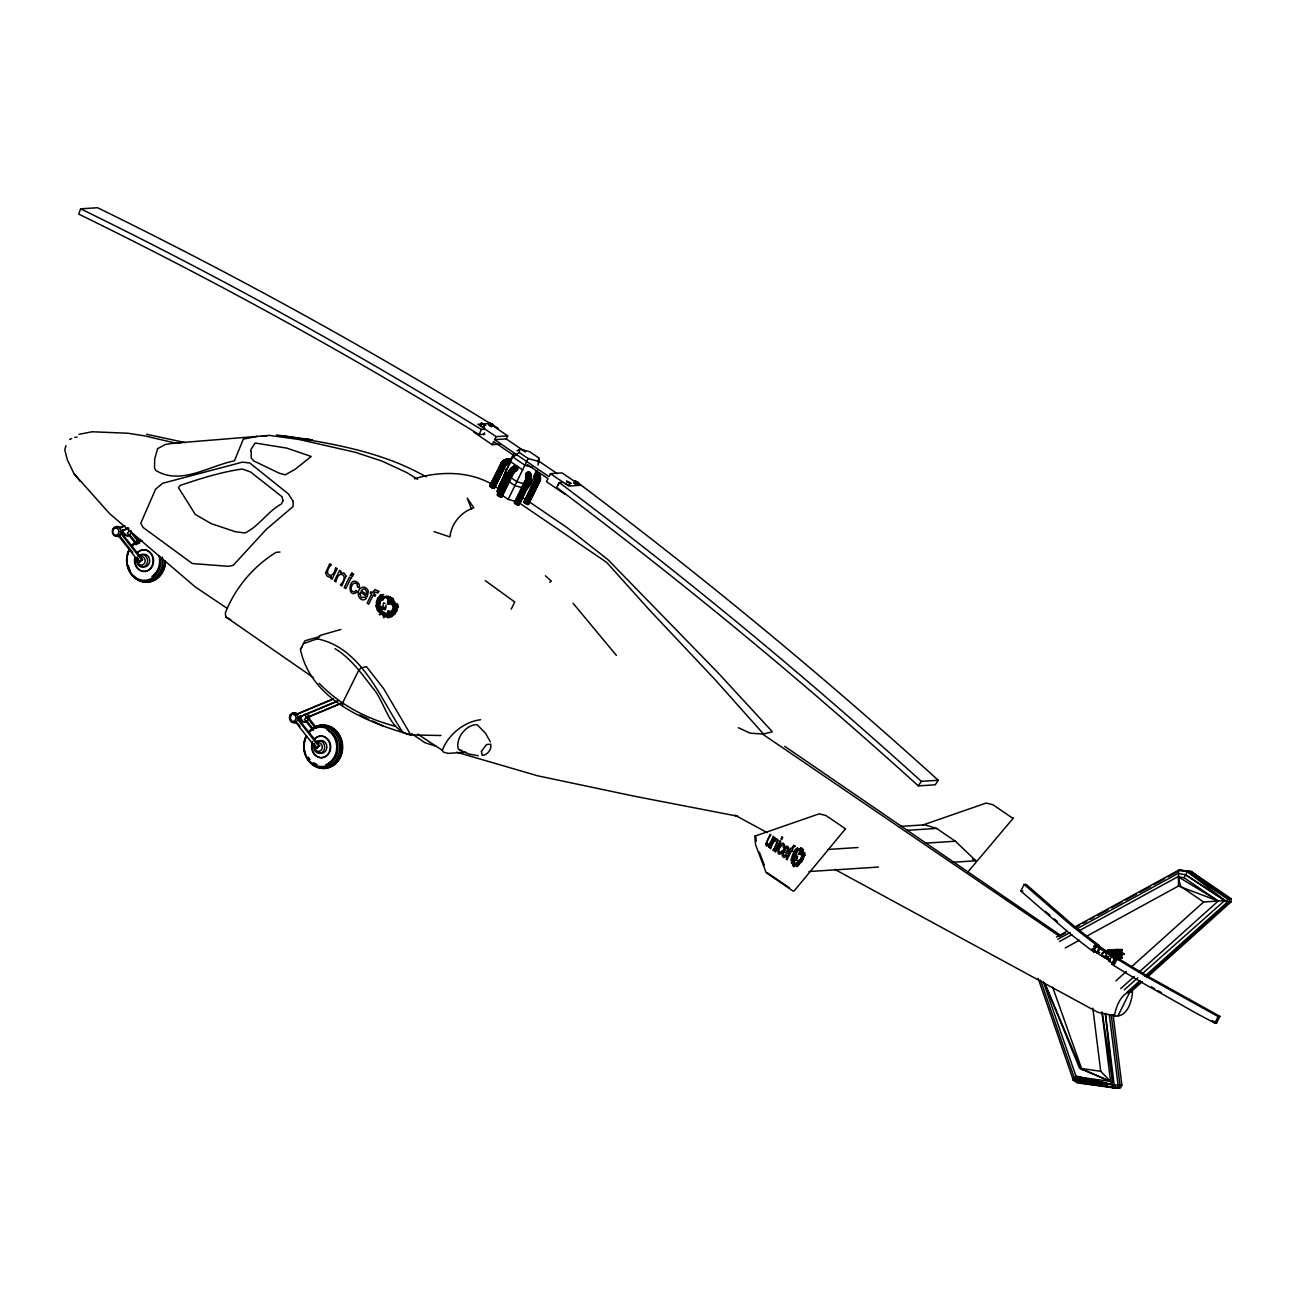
<?xml version="1.0" encoding="UTF-8"?>
<svg xmlns="http://www.w3.org/2000/svg" width="1296" height="1296" viewBox="0 0 1296 1296"><rect width="100%" height="100%" fill="white"/><g stroke="black" fill="none" stroke-linecap="round" stroke-linejoin="round"><path stroke-width="1.5" d="M387.293 603.985L387.601 603.725A3.224 2.77 86.3 0 0 388.589 604.163M516.375 470.837L516.1 470.885A3.548 1.507 -55.7 0 0 513.265 473.591L501.844 496.967C500.564 497.777 495.428 494.635 498.231 494.505M501.844 496.967L500.855 495.671M389.837 600.615L387.941 600.842A4.795 4.131 86.3 0 0 387.245 598.46A2.576 2.203 86.3 0 0 385.544 597.294A2.3 1.976 86.3 0 0 383.794 598.234A4.082 3.515 86.3 0 0 383.26 599.611L382.531 600.307A2.851 2.446 86.3 0 0 381.04 600.469L382.093 598.882A8.327 7.16 86.3 0 1 387.148 596.516L388.913 596.614M391.927 601.555C391.019 600.161 388.006 599.627 390.841 601.571M800.734 848.281L800.717 848.702A5.702 4.909 86.3 0 1 801.576 848.378L799.972 848.426M1107.351 950.535L1106.784 951.799L1108.048 950.243M1107.837 950.373L1107.821 952.236M1108.193 952.155L1107.918 950.681L1109.473 950.26M1109.554 950.713L1109.052 952.155M1074.173 927.337L1178.68 870.167L1187.428 871.69L1227.458 898.954L1227.263 902.194L1144.627 976.439M1146.879 977.54L1231.022 901.951L1231.2 898.711L1191.17 871.447L1178.68 870.167L1178.437 886.027L1086.534 936.295M800.523 848.329L800.491 848.799A8.278 7.128 86.3 0 0 799.713 849.334L799.81 849.544A8.618 7.42 86.3 0 1 800.507 849.123L799.94 851.618L801.155 852.395A20.882 17.966 86.3 0 1 800.782 853.562L800.96 853.578A22.226 19.116 86.3 0 0 801.333 852.444L802.208 852.088M342.468 705.478L342.646 702.821L358.798 670.129L361.001 667.991L366.444 666.646L383.794 688.856L410.832 734.929L440.98 735.512M393.611 605.021L391.894 603.968L392.737 603.92M392.769 605.086L395.215 604.892M390.76 601.15L388.849 600.955L387.763 603.175L389.853 603.32A11.405 9.801 86.3 0 1 388.492 602.543L389.173 601.182L390.679 602.089A11.648 10.028 86.3 0 1 390.452 603.353L390.793 603.482A12.393 10.66 86.3 0 0 391.019 602.235L391.878 601.96M803.326 852.023L802.402 855.878M1106.833 957.096L1107.4 958.36M1107.286 957.112L1108.112 958.554A13.397 5.67 -55.7 0 0 1108.679 958.7A12.458 5.281 -55.7 0 1 1108.339 958.635L1107.594 958.489A13.397 5.67 -55.7 0 0 1108.631 958.457L1108.226 958.392M1107.011 957.047L1107.902 958.473M385.9 607.694L385.933 605.119M387.925 600.907L387.86 601.133A8.294 7.144 86.3 0 1 387.342 601.943M795.42 857.612L796.214 855.797M504.76 473.818L496.984 491.767L513.297 454.264M506.007 469.022L503.771 478.046M513.751 454.135L504.938 473.558L507.951 475.6M532.526 467.419L525.058 465.345L513.054 457.164L519.145 452.417L519.939 449.015L529.708 451.737L538.699 457.844L539.071 462.785M501.779 495.023L508.162 499.365L520.312 502.751L520.976 499.932M527.747 486.211L520.312 502.751M508.55 481.302L514.933 485.66L527.083 489.029L530.032 485.368L531.085 480.832M538.018 465.118L538.699 457.844M804.557 855.068L804.46 855.441A8.165 7.031 86.3 0 1 803.131 858.179L802.451 858.956A13.316 11.47 86.3 0 1 804.557 855.068L805.399 855.02M65.966 445.662L64.8 449.874L67.311 459.756L73.953 473.575L109.48 513.524L195.242 586.91L227.108 608.342M1110.559 954.958L1111.936 954.115M803.066 853.902L800.636 859.702M1109.473 950.924L1108.469 951.215L1109.554 950.47M797.137 858.503L797.218 857.758M498.247 428.393A5657.98 4867.614 86.3 0 0 97.573 207.733L80.644 208.834L78.781 214.132A5652.472 4862.867 86.3 0 1 479.083 434.581L484.72 434.225M465.847 752.231L448.205 753.365L443.507 752.198L442.357 750.335C448.108 734.686 464.098 721.71 480.622 719.717M388.055 610.951L388.087 610.902A2.722 2.349 86.3 0 0 388.184 613.04L389.108 612.911A8.327 7.16 86.3 0 0 394.373 604.94L394.308 604.471M1109.214 952.252L1111.433 951.863M535.135 479.844L535.426 478.872A2.981 2.851 13.1 0 0 535.021 476.377M539.557 481.739L540.027 480.346A7.808 7.468 13.1 0 0 536.803 471.744L535.993 471.42M797.882 860.803L797.915 860.755A3.645 3.127 86.3 0 0 797.542 862.601M479.083 434.581L481.334 429.478L485.093 429.235M525.415 480.168L525.739 479.471A3.548 1.895 -74.5 0 0 525.82 475.47L525.641 475.211M525.998 479.876L526.176 479.471A2.981 1.588 -74.5 0 0 526.241 476.118L526.079 475.875M529.594 482.387L529.967 481.545A7.808 4.163 -74.5 0 0 530.161 472.732M530.048 482.339L530.485 481.383A6.383 3.402 -74.5 0 0 530.631 474.174L530.339 473.769M519.145 452.417L528.12 458.525L508.162 499.365M799.308 862.796L795.922 864.691M1078.904 930.884L1177.951 876.679L1184.058 877.748L1187.428 871.69L1191.17 871.447L1199.14 877.554M506.461 471.955L499.333 485.482L500.661 485.287M530.161 482.112L518.821 505.067L515.808 504.225L514.836 502.475M518.821 505.067L517.363 503.366M335 648.697C351.086 658.287 361.908 674.082 373.216 688.565C385.722 703.307 388.703 730.831 410.832 734.929C366.331 722.261 311.17 699.937 300.445 649.507L304.997 640.742L319.772 636.595M352.787 576.121L350.39 575.116L352.237 573.026M350.973 578.113L345.789 588.611L344.25 587.558L349.434 577.06L351.815 578.065M351.945 576.169L353.792 574.079M390.906 599.287L389.61 599.416C389.675 601.49 387.229 599.449 388.849 600.955M390.307 598.007A16.249 13.981 86.3 0 0 389.205 598.574L391.149 597.942M392.234 598.217L393.433 599.513L390.614 598.234L390.323 600.923M389.335 602.494L390.744 601.522M483.619 434.808L484.591 432.832M473.963 432.265L492.14 444.658L493.63 441.644L514.415 455.803M494.618 439.652L496.109 436.639L507.724 435.893L506.234 438.907L494.618 439.652L548.986 476.685L550.476 473.672L562.075 472.91L580.268 485.303L568.652 486.049L550.476 473.672M509.539 463.952L509.101 463.79A2.981 2.851 13.1 0 0 505.715 464.875L494.44 488.219L491.913 487.847L489.726 486L501.212 463.061M489.839 486.373L501.682 462.283A7.808 7.468 13.1 0 1 510.575 459.4L511.45 459.853M490.293 486.842L501.957 463.385A7.241 6.917 13.1 0 1 510.219 460.712L511.029 461.052M491.022 487.361L502.637 464A6.383 6.107 13.1 0 1 509.911 461.651L510.656 461.943M491.913 487.847L503.107 465.183A5.395 5.152 13.1 0 1 510.251 462.866M492.82 488.219L504.306 465.086A4.39 4.196 13.1 0 1 509.312 463.466L509.879 463.693M493.63 488.414L505.051 465.377A3.548 3.386 13.1 0 1 509.085 464.081L509.571 464.26M494.197 488.414L505.602 465.637M499.333 485.482L506.38 471.242M497.21 494.878L508.437 471.874M497.583 494.44L508.777 471.76A5.395 2.284 -55.7 0 1 512.584 467.402M497.551 495.331L509.231 471.776A7.808 3.305 -55.7 0 1 515.484 465.831L515.986 465.734M499.09 492.755L508.567 473.607M498.199 495.85L509.895 472.279A8.003 3.386 -55.7 0 1 516.294 466.171L516.812 466.074M499.057 496.352L510.721 472.797A7.808 3.305 -55.7 0 1 516.974 466.835L517.477 466.754M499.981 496.773L511.612 473.283A7.241 3.062 -55.7 0 1 517.412 467.759L517.882 467.678M500.823 497.032L512.876 473.202A2.981 1.264 -55.7 0 1 514.804 471.128M502.362 494.456L511.807 475.34M501.487 497.097L512.681 474.433A5.395 2.284 -55.7 0 1 517.703 469.654M514.237 502.799L525.528 479.925M514.463 503.204L525.674 480.541A5.395 2.867 -74.5 0 0 525.82 473.477M515.014 503.707L526.549 480.298A6.383 3.402 -74.5 0 0 526.711 473.089L526.419 472.667M515.808 504.225L527.391 480.719A7.241 3.856 -74.5 0 0 527.569 472.538L527.245 472.084M516.731 504.679L528.347 481.091A7.808 4.163 -74.5 0 0 528.525 472.279L528.185 471.809M517.622 504.986L529.594 480.719A4.39 2.333 -74.5 0 0 529.772 480.184M518.351 505.132L529.918 481.723A5.395 2.867 -74.5 0 0 530.437 480.443M530.032 485.368L537.322 470.61M536.836 471.874A8.003 7.663 13.1 0 1 540.157 480.686L528.557 504.29L526.954 504.29L523.843 502.07L535.167 479.099A2.77 2.657 13.1 0 0 534.308 476.248M523.957 502.443L535.264 479.277M523.843 502.07L535.831 479.261M524.41 502.913L535.783 479.844A3.548 3.386 13.1 0 0 534.308 475.956L533.855 475.697M525.139 503.431L536.544 480.265A4.39 4.196 13.1 0 0 534.73 475.438L534.195 475.146M526.03 503.917L537.241 481.253A5.395 5.152 13.1 0 0 534.649 474.352M526.954 504.29L538.456 480.881A6.383 6.107 13.1 0 0 535.815 473.85L535.102 473.461M527.747 504.484L539.298 480.978A7.241 6.917 13.1 0 0 536.301 473.008L535.54 472.586M528.314 504.484L539.687 481.172M558.025 485.482L558.997 483.505M511.191 609.136L514.723 601.992L485.303 580.64M798.433 853.918L799.681 851.99A4.196 3.596 86.3 0 0 799.697 850.095L798.287 849.836A3.807 3.272 86.3 0 0 797.575 850.792A8.003 6.885 86.3 0 0 796.975 852.12A2.236 1.928 86.3 0 1 796.7 852.671L796.522 852.865A2.138 1.831 86.3 0 0 795.452 853.448M1095.687 951.863L1093.711 951.944A476.96 135.464 26.3 0 1 1067.645 931.711L1020.859 891.032L1024.115 884.439L1026.157 884.407L1072.894 925.036A476.507 135.335 26.3 0 0 1098.943 945.254L1096.967 945.351A476.96 135.464 26.3 0 1 1070.901 925.101L1024.115 884.439M1094.715 945.4L1112.632 956.723L1111.45 956.804L1109.214 961.324L1110.38 961.243L1096.675 952.787C1087.879 942.808 1093.808 956.399 1094.715 945.4L1098.538 946.55L1096.643 945.27L1097.825 945.189L1118.756 959.461L1117.589 959.526M1093.711 951.944L1096.967 945.351M1096.675 952.787L1098.911 948.251M1097.842 952.706L1100.077 948.186M1109.279 952.495L1111.952 950.276A13.721 5.816 -55.7 0 1 1113.005 950.081M1109.522 952.609L1110.105 951.329M1109.846 952.69L1112.308 950.616A12.458 5.281 -55.7 0 1 1113.264 950.454M1110.235 952.738L1111.223 951.086M1110.591 952.738L1110.915 952.09M1110.899 952.69L1111.855 951.523M1111.693 964.192L1114.949 957.598L1116.828 957.436A476.507 135.335 26.3 0 0 1149.552 977.233L1219.892 1016.339L1216.636 1022.949L1214.854 1023.16L1196.645 1013.44L1144.449 984.004A476.96 135.464 26.3 0 1 1111.693 964.192L1113.572 964.046M1113.41 964.192L1115.645 959.656L1116.828 959.575L1114.592 964.111L1109.214 961.324M1118.075 1015.772L1130.128 991.375M1105.423 1013.456L1114.204 1085.011L1116.698 1088.267L1120.457 1088.024L1121.882 1085.141L1113.053 1014.476M1214.854 1023.16L1218.11 1016.55L1219.892 1016.339M508.437 472.165L508.81 471.177A6.383 2.705 -55.7 0 1 513.929 466.301L514.35 466.236M509.425 471.874L509.701 471.355A4.39 1.863 -55.7 0 1 509.992 470.869M513.038 474.32L513.313 473.801A4.39 1.863 -55.7 0 1 516.829 470.464L517.153 470.399M1109.311 1014.719L1118.124 1085.384L1116.698 1088.267L1077.138 1082.824L1073.299 1080.2L1075.923 1076.069L1043.393 981.898M563.015 482.306L559.256 482.549L556.6 487.377A5652.472 4862.867 86.3 0 1 918.313 785.878L935.242 784.793L938.239 780.241A5657.98 4867.614 86.3 0 0 576.169 481.464M385.738 608.229L385.479 609.088A2.997 2.576 86.3 0 1 385.22 609.671L384.847 609.784A7.776 6.691 86.3 0 0 382.061 608.99M801.592 857.806L799.438 861.273M300.445 649.507L301.952 646.898M500.969 463.255L501.439 462.461A8.003 7.663 13.1 0 1 510.575 459.497M505.359 465.831L505.813 465.264A2.77 2.657 13.1 0 1 508.972 464.243L509.409 464.519M1109.538 951.588L1110.348 951.053L1109.716 951.637M1109.846 951.944L1110.656 951.134M1110.542 951.248L1110.769 952.268M1110.559 952.09L1110.98 951.248M918.313 785.878L921.31 781.342L938.239 780.241M378.302 591.3L375.16 589.486L372.325 592.661L370.948 591.721L370.267 593.098L371.628 594.038L367.141 603.142L368.68 604.195L373.183 595.091L374.949 596.306L375.646 594.913L373.864 593.698L374.803 591.98L377.298 592.693L379.145 591.251M796.376 851.78L801.155 848.005L802.823 849.139L803.18 852.12M303.313 643.723L317.261 638.815L319.837 635.51L340.832 629.467M794.108 891L845.478 828.808L825.957 815.524L819.266 813.807L755.73 835.839L756.216 841.153M967.496 872.451L1013.44 817.97M1109.246 950.276L1108.096 951.928M796.262 860.528L796.343 860.398A5.962 5.135 86.3 0 0 796.586 859.912A2.203 1.895 86.3 0 1 796.943 859.021M800.604 849.69L800.021 850.646A24.057 20.704 86.3 0 1 800.685 849.901M549.682 582.277L551.351 581.094L545.373 575.764M118.098 535.426L139.126 562.075L142.544 559.564L120.285 531.344M139.126 562.075L142.544 559.564M295.213 721.694L316.24 748.343L319.658 745.816L297.4 717.611L338.353 700.569M316.24 748.343L319.658 745.816M795.08 852.185L794.448 852.93A6.35 5.459 86.3 0 0 793.525 854.89A15.244 13.106 86.3 0 0 795.712 851.731L795.08 852.185A10.87 9.347 86.3 0 0 797.17 849.625L795.614 850.873A6.966 5.994 86.3 0 0 794.918 852.023M798.773 848.929C795.242 852.217 791.775 858.568 794.821 863.055L796.927 863.168L799.405 861.111M1115.888 980.829L1126.289 971.482M1130.76 967.464L1203.628 902.016L1224.671 900.558L1142.311 973.701M1120.7 988.637L1134.211 976.504M1138.714 972.454L1218.224 901.028L1184.058 877.748M1124.248 989.917L1137.791 977.751M1126.613 992.623L1140.124 980.473M1128.476 992.509L1140.496 981.704M1146.506 976.309L1229.143 902.081L1229.321 898.825L1189.307 871.576L1180.543 870.037M1130.355 992.38L1142.375 981.59M1107.756 951.053L1107.286 951.896M489.726 486L502.2 462.348A7.241 6.917 13.1 0 1 505.829 459.659M1110.316 951.345L1111.45 950.665M802.888 849.933L801.576 853.74L802.985 853.546M802.823 849.706L802.516 849.933A5.362 4.617 86.3 0 0 802.321 848.88L803.099 850.549M797.607 856.267L797.413 856.494A2.106 1.814 86.3 0 0 797.17 857.304L797.186 857.596M796.829 854.582L796.7 854.663A2.786 2.398 86.3 0 0 796.343 855.425M1111.417 951.539L1112.503 951.037M1108.226 958.23L1102.151 956.14L1102.135 953.37L1106.379 950.94L1122.077 949.887M1104.224 957.55L1106.266 956.189L1109.165 956.529M1119.744 957.226L1122.304 955.541L1110.753 956.432M517.023 450.814L519.939 449.015M803.131 851.261L801.56 851.683A19.019 16.362 86.3 0 0 801.819 850.549L802.273 850.516A7.646 6.577 86.3 0 1 802.256 851.715M803.147 851.634L802.143 853.61L803.034 853.238M1111.612 951.426L1112.6 951.232M1056.451 937.024L1067.078 931.208M1061.878 934.967L1065.409 933.023M1076.036 927.223L1079.584 925.279M1083.132 923.335L1086.664 921.407M1090.211 919.463L1093.759 917.519M1097.291 915.592L1107.934 909.776M1111.466 907.832L1122.093 902.016M1125.641 900.088L1136.268 894.272M1139.816 892.328L1150.443 886.513M1153.975 884.569L1164.602 878.753M1168.15 876.825L1178.777 871.009M1057.73 939.292L1070.123 932.504M1077.203 928.633L1178.096 873.439L1185.532 874.735L1227.263 902.194L1231.022 901.951M1059.448 941.528L1071.824 934.74M1065.328 947.911L1079.471 940.167M69.692 439.441L71.766 438.485M414.542 478.807C439.15 470.934 469.055 471.096 491.686 484.105M1105.326 1013.521L1112.729 1081.69L1077.154 1076.927L1074.4 1078.159L1040.558 980.165M1107.416 950.47L1108.291 950.146A12.458 5.702 56.6 0 1 1109.133 949.968M1107.416 950.665L1107.659 950.551A12.458 5.702 56.6 0 1 1108.501 950.389M119.281 527.926L124.837 525.593M120.382 527.845L124.092 526.306M120.398 531.376L127.818 528.266M121.5 531.295L128.936 528.201M294.532 714.971L333.526 698.674M295.65 714.89L332.78 699.37M296.768 718.34L337.608 701.266M341.399 702.999L306.131 717.741L305.014 714.29M309.096 716.899L340.654 703.696M1102.135 953.37L1103.625 952.754M1111.045 950.47L1112.098 950.324A13.397 5.67 -55.7 0 1 1113.167 950.243M1111.288 950.746L1122.093 950.114M1111.709 951.118L1113.118 951.086M1121.364 957.047L1114.349 957.501M78.959 434.354L92.081 431.762L128.061 433.253L145.087 435.942L175.3 443.086L269.487 435.391L298.744 439.441L355.007 452.191L381.883 461.068L407.333 472.846L417.539 479.309M922.703 825.05L986.24 803.034L992.947 804.751L1012.451 818.035M796.943 866.473C793.314 863.185 794.318 869.875 793.816 865.112C790.236 867.056 795.226 864.351 791.24 862.601A3.548 3.062 86.3 0 1 793.557 863.638L795.015 864.675A3.548 3.062 86.3 0 1 796.927 866.473L797.769 866.425M388.816 604.13L389.173 604.017A5.103 4.39 86.3 0 1 389.837 603.855A3.029 2.608 86.3 0 1 392.413 605.313A4.714 4.05 86.3 0 1 392.996 608.456A2.236 1.928 86.3 0 1 392.591 609.525A16.265 13.997 86.3 0 1 391.684 610.724A2.009 1.733 86.3 0 1 391.262 611.096A3.256 2.803 86.3 0 1 388.346 610.853M392.591 599.578L391.408 598.282L393.433 599.513M1111.369 950.503L1112.454 950.114M1111.838 951.07L1113.28 950.681M738.347 727.688L750.125 733.196L763.522 734.022L772.367 731.754L718.016 672.77L607.954 559.661L567.292 527.764L529.756 502.151M1111.806 950.827L1122.028 950.341M1104.176 952.009L1106.249 953.435L1122.271 952.09L1119.695 950.341M1112.276 951.151L1113.232 950.908M74.795 437.449L77.096 437.06M515.128 465.799L514.642 465.88A7.241 3.062 -55.7 0 0 508.858 471.404M517.963 468.698L517.541 468.763A6.383 2.705 -55.7 0 0 512.422 473.639M394.729 602.089C391.846 601.376 392.413 605.475 395.118 604.049L394.956 602.737M279.985 552.015L276.048 552.371C253.352 566.401 234.932 588.06 225.342 613.024L225.828 616.945L313.535 677.711M1038.145 978.415L1073.299 1080.2L1114.204 1085.011L1075.923 1076.069M177.374 442.94L181.31 442.665M257.58 436.347L243.275 439.15L234.479 460.825C209.191 465.847 180.711 485.627 155.925 470.513L154.532 468.196L154.678 458.946L157.642 448.643L165.694 444.366L175.43 443.054M261.5 436.104L266.846 435.974M489.532 423.5L477.916 424.262L496.109 436.639M492.14 444.658L499.883 444.155M350.39 575.116L351.232 575.068M377.298 592.693L378.14 592.645M382.903 594.621A5.216 4.487 86.3 0 1 380.246 596.727A3.386 2.916 86.3 0 1 382.903 594.621L383.746 594.572M379.339 599.416L378.497 599.465A6.95 5.978 86.3 0 0 380.182 595.318L381.024 595.253M382.725 596.614A7.906 6.804 86.3 0 1 379.631 598.444A3.645 3.127 86.3 0 1 382.725 596.614L383.567 596.565M390.76 597.229L389.918 597.278A9.882 8.505 86.3 0 0 388.541 597.245L389.254 596.678M385.544 597.294L386.386 597.245M388.12 597.78L387.018 597.521L387.86 597.472M389.367 597.197L388.201 597.278A9.639 8.294 86.3 0 0 387.018 597.521M387.277 597.845A10.967 9.428 86.3 0 1 388.346 597.683L389.529 597.602M383.794 598.234L384.637 598.185M389.837 598.201L388.687 597.65A11.065 9.526 86.3 0 1 389.983 597.699L390.825 597.634M387.245 598.46L388.087 598.396M388.881 599.27L387.941 598.946A19.942 17.156 86.3 0 1 388.719 598.428L389.561 598.363M388.039 599.319A16.443 14.143 86.3 0 1 388.93 598.736L390.047 598.509M394.551 601.619L391.1 601.393A12.393 10.66 86.3 0 0 391.003 598.412L391.846 598.347M387.941 598.946L388.784 598.898M389.756 599.125L390.598 599.06M389.918 599.643L391.975 599.675M388.249 600.08L389.075 600.016M390.776 600.032L393.644 599.837M378.254 601.312A3.289 2.835 86.3 0 1 380.927 598.493A8.602 7.403 86.3 0 1 378.254 601.312L379.096 601.263M387.86 601.133L388.703 601.085M389.173 601.182L389.999 601.117M390.695 601.911L391.538 601.846M391.036 602.008L393.595 602.186M379.129 607.824L378.286 607.889A3.321 2.867 86.3 0 1 379.193 603.369L380.036 603.32M390.452 603.353L391.635 603.434M391.894 603.968L393.676 604.049M392.251 604.406L393.66 604.422M397.386 607.759L396.544 607.824A3.386 2.916 86.3 0 0 396.77 604.066L397.613 604.017M392.461 604.6L393.304 604.552M395.377 605.232A7.906 6.804 86.3 0 0 395.572 609.298A3.645 3.127 86.3 0 0 395.377 605.232L396.22 605.183M396.22 610.902L395.377 610.967A6.95 5.978 86.3 0 1 397.613 607.176L398.455 607.127M393.757 610.124A3.434 2.965 86.3 0 1 392.121 614.158A8.975 7.711 86.3 0 1 393.757 610.124L394.6 610.06M392.137 612.182A7.841 6.755 86.3 0 0 389.254 615.341A3.321 2.867 86.3 0 0 392.137 612.182L392.98 612.133M394.13 612.117A3.289 2.835 86.3 0 0 394.891 608.002A8.602 7.403 86.3 0 0 394.13 612.117L394.956 612.068M388.508 617.56A13.057 11.227 86.3 0 0 384.475 614.32A7.922 6.82 86.3 0 0 383.195 613.867L382.774 613.786A7.922 6.82 86.3 0 0 381.526 612.311A13.057 11.227 86.3 0 0 377.12 609.817A5.524 4.747 86.3 0 0 381.348 612.684A7.225 6.221 86.3 0 1 382.19 613.721L381.883 613.721A7.922 6.82 86.3 0 0 379.307 614.288L379.534 614.887A7.225 6.221 86.3 0 1 382.288 614.239L382.66 614.498A7.225 6.221 86.3 0 1 383.551 617.641L384.118 617.56A7.922 6.82 86.3 0 0 383.26 614.644L383.081 614.336A7.225 6.221 86.3 0 1 384.28 614.693A5.524 4.747 86.3 0 0 388.508 617.56L389.351 617.512M844.49 828.873L845.478 828.808M900.882 826.362L924.745 824.823L936.587 828.419L955.395 841.234L975.888 860.771L952.042 862.31M906.779 830.347L936.587 828.419M828.176 849.447L858.001 847.519M925.587 843.145L955.395 841.234M803.52 853.951L803.471 855.862A6.788 5.832 86.3 0 1 802.888 857.434A10.87 9.347 86.3 0 1 803.552 853.967L804.362 853.902M808.915 871.544L878.494 867.056M1227.458 898.954L1231.2 898.711M1092.479 949.919L1093.646 949.855M1117.946 949.401L1108.728 950.033A13.721 6.286 56.6 0 0 1107.805 950.211M1121.639 949.433L1108.582 950.179A13.397 6.124 56.6 0 0 1107.675 950.357M1108.501 950.616L1121.98 949.676M1112.746 951.199L1121.315 950.551M1098.603 952.657L1099.786 952.576M1123.843 953.419L1113.815 954.002M1112.778 954.439L1123.956 953.613M1123.988 953.84L1111.757 954.553M1114.236 954.617L1123.956 954.067M1114.495 954.958L1123.843 954.261M1102.151 956.14L1105.456 956.335M1104.111 956.983L1108.015 959.072M1114.414 957.566L1122.061 957.29M1115.095 957.971L1122.142 957.501M1114.479 958.343L1122.125 957.744M1114.981 958.408L1122.028 957.955M1118.173 958.408L1121.688 958.181M1115.24 1015.951C1127.18 1017.247 1131.7 1001.662 1132.51 992.299L1131.764 991.505C1121.396 992.299 1115.84 1006.927 1114.463 1015.643L1115.24 1015.951L1097.858 1012.322L834.786 869.373M1121.882 1085.141L1114.317 1084.784M1114.155 953.986L1115.03 953.986M1115.127 954.18L1112.486 954.293M1115.176 954.407L1113.766 954.407M1115.127 954.634L1114.074 954.974M1114.868 954.958L1113.863 954.99M1114.722 954.002L1112.13 953.969M1114.803 954.666L1111.045 954.779M1113.637 954.99L1111.936 954.958M1113.637 953.905L1111.676 953.969M1113.118 954.877L1110.38 954.779M1020.859 891.032L1022.9 891M1111.887 953.969L1111.498 953.969M1111.66 954.958L1112.81 954.877L1111.417 954.974M1111.514 954.326L1110.299 954.553M1111.417 954.115L1110.364 954.31M481.383 424.829C477.884 425.201 487.215 429.025 483.797 425.914M574.42 482.42C571.228 482.468 578.615 486.437 577.417 483.975M566.676 482.922C563.177 483.295 572.508 487.102 569.09 483.991M801.592 850.565L800.62 851.715A2.171 1.879 86.3 0 0 801.301 851.877L801.365 851.634A16.783 14.434 86.3 0 0 801.608 850.565M1102.118 1012.127L1112.729 1081.69L1111.531 1084.104L1110.607 1081.512L1100.709 1071.306L1079.552 1068.228L1044.787 983.486M1082.873 1082.857L1086.826 1083.407M1092.755 1084.217L1096.708 1084.752M1100.677 1085.303L1106.606 1086.113M1110.559 1086.664L1114.511 1087.198M1079.017 1082.711L1118.578 1088.138L1120.003 1085.254L1111.19 1014.59M276.502 434.938C327.613 442.616 380.749 450.765 426.19 476.896M283.03 435.796L312.644 439.96L305.986 438.988M490.358 741.782L485.336 733.018L477.058 724.642C466.009 724.415 455.22 738.542 458.314 749.153L461.959 750.627M388.411 596.727L389.918 597.278M1178.437 886.027L1218.224 901.028L1177.951 876.679L1180.737 886.415L1203.628 902.016M146.561 434.241L185.215 442.6M478.24 755.73L469.217 754.094L459.853 750.319M1073.299 1080.2L1116.698 1088.267L1076.944 1079.892L1074.4 1078.159L1114.204 1085.011L1077.154 1076.927M317.261 638.815C361.811 647.919 380.376 698.447 402.781 732.256M384.653 607.354L385.09 607.646A1.831 1.571 86.3 0 1 384.021 608.585L383.422 608.164M528.12 458.525L537.905 461.246M524.426 483.813L516.958 481.739L510.948 477.657M435.44 746.01L424.894 742.673L411.674 733.666M456.662 752.198L537.743 775.818L634.538 796.246L737.473 816.172L735.253 815.297L767.248 832.68M381.834 608.958L381.802 608.942A9.963 8.57 86.3 0 1 380.781 608.261L381.008 606.463A3.321 2.851 86.3 0 0 383.146 607.921M395.312 726.246C366.638 718.907 339.779 704.684 319.124 683.284M434.03 531.619L449.939 536.933C451.381 523.503 460.971 511.969 473.801 507.838L467.273 498.118L471.452 509.117M511.272 459.999L510.462 459.675A7.241 6.917 13.1 0 0 506.736 459.432M511.321 460.307L510.446 459.967A7.808 7.468 13.1 0 0 501.536 462.85M510.187 462.316L509.636 462.105A4.39 4.196 13.1 0 0 509.069 461.959M1079.552 1068.228L1110.607 1081.512L1101.94 1012.111M1110.607 1081.512L1080.767 1068.568L1044.932 983.534M490.747 424.942C484.753 422.237 492.367 428.863 492.124 425.882M575.213 482.663L576.056 483.035M359.737 714.971L368.696 719.215M372.292 720.916L383.049 726.019M972.437 859.086L975.888 860.771M1218.11 1016.55L1147.705 977.411A476.96 135.464 26.3 0 1 1114.949 957.598M1212.068 1020.519L1216.636 1022.949M535.847 471.857L536.657 472.311A7.808 7.468 13.1 0 1 539.897 480.913M533.66 475.94L534.065 476.167A2.981 2.851 13.1 0 1 535.297 479.439M225.828 616.945L230.688 619.65M1158.154 990.727L1161.572 992.687M1151.35 986.791L1154.736 988.767M521.397 496.789L526.419 499.997M417.604 734.087L442.357 750.335M1185.532 874.735L1227.263 902.194L1187.428 871.69M491.184 424.634L507.724 435.893M506.234 438.907L525.415 451.98M538.213 460.696L557.393 473.753M527.213 464.503L547.997 478.661L546.507 481.675L564.7 494.068M510.754 461.797L522.774 469.978M495.023 486.373L498.361 488.641M518.351 502.265L606.674 562.399L649.523 610.076L714.89 679.444L763.522 734.022M1106.379 950.94L1109.149 952.835M1111.45 956.804L1115.645 959.656M1103.657 956.448L1106.428 958.343M762.809 734.249L1059.901 936.571M351.394 573.075L352.949 574.128M767.151 872.645L789.345 887.76M793.12 891.065L766.163 872.71L755.568 844.765L754.742 835.888M784.696 746.334L1061.003 935.647M1202.332 879.984L1208.698 884.876M798.077 860.641L799.859 860.107A3.321 2.851 86.3 0 0 800.199 859.685L800.977 858.406A4.309 3.71 86.3 0 0 801.43 857.369A5.897 5.071 86.3 0 0 801.722 855.328L800.312 854.161A4.568 3.937 86.3 0 0 799.859 854.453M1054.28 918.961L1057.277 921.488M1045.37 911.347L1049.792 915.154M1082.079 1069.945L1052.627 987.131M527.99 503.447L528.557 504.29M573.091 603.288L616.394 655.403M73.953 473.575L80.093 481.286M309.112 718.502L316.532 727.898M315.414 727.979L306.763 716.996L304.463 719.442L313.114 730.426M306.812 720.949L312.984 728.789M297.529 719.248L318.541 745.897M297.562 723.184L300.04 726.327M313.648 743.564L317.358 748.262M133.229 533.806L139.417 541.631M138.299 541.712L129.649 530.744L127.348 533.191L135.999 544.158M130.928 536.252L135.869 542.522M120.415 532.98L141.426 559.629M119.216 535.361L132.808 552.598M136.517 557.296L140.227 561.994M529.821 472.246L530.582 473.38A7.241 3.856 -74.5 0 1 530.404 481.545M529.092 471.857L529.432 472.343A8.003 4.277 -74.5 0 1 529.238 481.383M525.544 474.368L525.771 474.676A4.39 2.333 -74.5 0 1 525.658 479.633M795.533 859.653L794.302 858.681A1.733 1.49 86.3 0 0 793.816 859.459L793.816 860.317A2.511 2.155 86.3 0 0 794.27 860.625M391.003 598.412L391.133 599.692M1114.414 959.899L1114.187 960.125M759.375 852.152L764.332 865.193M393.887 602.154L394.276 604.098M127.899 528.023L129.017 531.473M393.352 600.907L391.133 600.097L392.332 601.781M392.413 602.235L392.445 602.429A8.586 7.387 86.3 0 1 392.51 604.066M1092.836 1008.126L1100.709 1071.306M1116.974 955.881L1116.958 952.447L1112.729 950.535L1115.5 952.414L1115.532 956.124M1106.249 953.435L1106.266 956.189M384.944 603.515A1.652 1.426 86.3 0 1 384.361 603.061L383.551 602.818L382.903 606.204A3.208 2.754 86.3 0 1 383.648 606.836M390.614 598.234A11.648 10.028 86.3 0 1 390.76 599.513M379.193 603.369A7.841 6.755 86.3 0 1 378.286 607.889M396.544 607.824A5.216 4.487 86.3 0 1 396.77 604.066M397.613 607.176A4.261 3.661 86.3 0 1 395.377 610.967M388.994 598.25A20.347 17.512 86.3 0 1 389.983 597.699M378.497 599.465A4.261 3.661 86.3 0 1 380.182 595.318M397.84 604.633A3.386 2.916 86.3 0 1 397.694 607.208M796.603 858.73A2.867 2.462 86.3 0 1 795.809 859.783M794.497 860.657A2.867 2.462 86.3 0 1 796.084 860.56M795.938 864.724A10.093 8.683 86.3 0 1 798.466 862.828M162.356 557.167A20.963 18.031 86.3 0 1 141.62 581.159A20.963 18.031 86.3 0 1 128.92 549.877M131.755 545.584A20.963 18.031 86.3 0 1 139.806 540.27M160.315 560.779A18.241 15.682 86.3 0 1 160.088 563.954M159.797 565.493A18.241 15.682 86.3 0 1 158.89 568.474M158.258 569.867A18.241 15.682 86.3 0 1 153.706 575.618M137.603 552.841A10.838 9.331 86.3 0 1 152.685 556.13A10.838 9.331 86.3 0 1 145.136 571.406A10.838 9.331 86.3 0 1 135.221 557.669M135.983 544.725A18.241 15.682 86.3 0 1 139.757 542.959M159.052 556.114A18.241 15.682 86.3 0 1 151.875 576.509M141.475 555.044A6.367 5.476 86.3 0 1 149.737 560.666A6.367 5.476 86.3 0 1 141.556 566.077M164.349 560.763A21.708 18.679 86.3 0 1 141.75 581.629A21.708 18.679 86.3 0 1 128.66 551.092M132.338 544.984A21.708 18.679 86.3 0 1 140.681 539.476M137.165 552.874A10.838 9.331 86.3 0 1 152.248 556.162A10.838 9.331 86.3 0 1 144.698 571.423A10.838 9.331 86.3 0 1 134.768 557.701M160.623 557.426A19.715 16.961 86.3 0 1 141.102 579.976A19.715 16.961 86.3 0 1 129.163 550.557M131.836 546.523A19.715 16.961 86.3 0 1 142.317 540.967M138.202 556.178A6.367 5.476 86.3 0 1 147.242 558.625A6.367 5.476 86.3 0 1 141.669 567.065A6.367 5.476 86.3 0 1 137.327 557.491M139.482 556.988A4.342 3.742 86.3 0 1 145.071 560.083A4.342 3.742 86.3 0 1 140.762 565.056A4.342 3.742 86.3 0 1 138.121 558.56M165.175 560.714A21.708 18.679 86.3 0 1 141.782 581.337M140.227 580.754A21.708 18.679 86.3 0 1 133.375 575.602M130.361 571.082A21.708 18.679 86.3 0 1 128.466 565.817M133.164 544.919A21.708 18.679 86.3 0 1 139.968 539.978M165.515 562.448A20.963 18.031 86.3 0 1 152.329 580.673M165.127 562.286A19.715 16.961 86.3 0 1 160.299 574.436M163.021 565.817A19.845 17.075 86.3 0 1 161.352 570.58M119.848 535.783A4.957 4.261 86.3 0 1 115.587 535.734M113.983 528.93A4.957 4.261 86.3 0 1 115.522 527.148M116.559 526.662A4.957 4.261 86.3 0 1 120.69 528.007M121.808 530.242A4.957 4.261 86.3 0 1 121.403 534.001M130.329 535.118A4.957 4.261 86.3 0 1 124.481 533.223M131.333 530.923A4.957 4.261 86.3 0 1 126.538 535.766A4.957 4.261 86.3 0 1 122.926 529.513M308.869 731.851A20.963 18.031 86.3 0 1 338.645 739.903A20.963 18.031 86.3 0 1 320.29 767.686A20.963 18.031 86.3 0 1 306.034 736.144M326.981 729.794A18.241 15.682 86.3 0 1 329.476 731.171M332.748 734.103A18.241 15.682 86.3 0 1 334.514 736.565M335.259 737.91A18.241 15.682 86.3 0 1 336.863 742.333M336.928 751.761A18.241 15.682 86.3 0 1 335.389 756.135M334.66 757.463A18.241 15.682 86.3 0 1 332.91 759.877M329.686 762.728A18.241 15.682 86.3 0 1 325.912 764.494M314.717 739.109A10.838 9.331 86.3 0 1 329.8 742.397A10.838 9.331 86.3 0 1 322.267 757.674A10.838 9.331 86.3 0 1 312.336 743.936M317.099 764.429A18.241 15.682 86.3 0 1 313.292 762.55M310.036 759.618A18.241 15.682 86.3 0 1 308.254 757.156M328.795 731.203A18.241 15.682 86.3 0 1 328.99 762.777M317.471 742.3A6.367 5.476 86.3 0 1 324.875 742.025A6.367 5.476 86.3 0 1 325.895 750.578A6.367 5.476 86.3 0 1 318.67 752.328M309.452 731.252A21.708 18.679 86.3 0 1 335.891 731.608A21.708 18.679 86.3 0 1 336.085 762.291A21.708 18.679 86.3 0 1 309.663 761.935M308.545 760.525A21.708 18.679 86.3 0 1 304.171 748.408M304.139 744.633A21.708 18.679 86.3 0 1 306.52 735.691M314.28 739.141A10.838 9.331 86.3 0 1 329.67 743.305A10.838 9.331 86.3 0 1 320.193 757.674A10.838 9.331 86.3 0 1 312.806 741.361M308.95 732.791A19.715 16.961 86.3 0 1 336.944 740.356A19.715 16.961 86.3 0 1 319.691 766.487A19.715 16.961 86.3 0 1 306.277 736.825M315.317 742.446A6.367 5.476 86.3 0 1 324.356 744.892A6.367 5.476 86.3 0 1 318.784 753.332A6.367 5.476 86.3 0 1 314.458 743.758M316.613 743.256A4.342 3.742 86.3 0 1 322.121 745.978A4.342 3.742 86.3 0 1 318.541 751.388A4.342 3.742 86.3 0 1 314.879 745.864M319.837 726.359A20.963 18.031 86.3 0 1 342.031 741.474A20.963 18.031 86.3 0 1 329.443 766.94M311.477 729.94A21.708 18.679 86.3 0 1 341.626 741.344A21.708 18.679 86.3 0 1 320.485 768.042M318.897 767.605A21.708 18.679 86.3 0 1 314.377 765.385M332.035 729.648A19.845 17.075 86.3 0 1 334.498 731.673M336.604 734.135A19.845 17.075 86.3 0 1 338.337 737.003M340.411 743.499A19.845 17.075 86.3 0 1 340.135 752.085M338.467 756.848A19.845 17.075 86.3 0 1 336.782 759.65M333.704 729.664A19.715 16.961 86.3 0 1 341.237 740.097M341.69 741.733A19.715 16.961 86.3 0 1 341.755 751.923M341.318 753.559A19.715 16.961 86.3 0 1 340.087 756.653M333.931 763.781A19.715 16.961 86.3 0 1 329.848 765.693M295.942 722.536A4.957 4.261 86.3 0 1 291.811 721.192M291.13 720.155A4.957 4.261 86.3 0 1 290.693 718.956M290.531 717.676A4.957 4.261 86.3 0 1 297.805 714.258M298.922 716.51A4.957 4.261 86.3 0 1 298.517 720.268M307.444 721.37A4.957 4.261 86.3 0 1 303.183 721.321M302.292 720.511A4.957 4.261 86.3 0 1 301.595 719.491M301.174 718.276A4.957 4.261 86.3 0 1 301.012 716.996M309.404 715.829A4.957 4.261 86.3 0 1 308.999 719.588M307.168 713.659A4.957 4.261 86.3 0 1 305.305 721.937A4.957 4.261 86.3 0 1 300.04 715.781M309.08 716.121A3.596 3.094 86.3 0 1 309.096 717.968M1108.015 950.13A13.397 6.124 56.6 0 1 1108.922 949.952M1112.616 950.017A12.458 5.281 -55.7 0 0 1111.66 950.179A13.397 5.67 -55.7 0 1 1112.81 950M1108.793 958.619A13.721 5.816 -55.7 0 1 1107.853 958.554M530.064 474.66A5.395 2.867 -74.5 0 1 530.323 475.016M530.712 475.94A5.395 2.867 -74.5 0 1 530.777 479.083M509.944 461.133A5.395 5.152 13.1 0 1 510.592 461.392M505.586 465.442A2.981 2.851 13.1 0 1 508.972 464.357M505.391 460.566A6.383 6.107 13.1 0 1 506.153 460.274M537.305 472.505A7.241 6.917 13.1 0 1 539.703 476.361M539.849 477.252A7.241 6.917 13.1 0 1 539.768 479.05M538.342 474.854A6.383 6.107 13.1 0 1 538.909 476.361M513.005 467.192A5.395 2.284 -55.7 0 1 513.799 466.981M510.673 469.946A4.39 1.863 -55.7 0 1 511.402 469.152M512.163 468.52A4.39 1.863 -55.7 0 1 512.536 468.293M559.256 482.549A5657.98 4867.614 86.3 0 1 921.31 781.342M80.644 208.834A5657.98 4867.614 86.3 0 1 481.334 429.478M791.84 858.114L792.083 859.653A11.907 10.238 86.3 0 0 792.553 855.23L791.84 858.114M251.278 451.705L251.181 457.877L253.611 460.858L279.223 473.186L285.25 474.822L295.148 469.282L311.186 456.467L286.724 448.092L255.134 443.021L250.663 449.906L251.278 451.705M345.983 576.056L341.869 585.938L340.313 584.885C350.244 575.602 338.062 568.199 335.988 581.936L334.433 580.867L339.617 570.386L341.01 571.342L340.281 572.832L344.039 573.075L345.983 576.056M325.685 572.751L326.867 575.926L329.476 577.222L331.387 576.736L330.626 578.275L332.003 579.215L337.187 568.733L335.648 567.68C333.234 581.353 321.7 574.339 331.339 564.748L329.783 563.679L325.685 572.751M293.107 501.325L293.155 506.444L266.15 529.497L233.312 565.234L228.469 566.336L192.326 563.533L143.062 527.44L140.794 523.195L155.601 489.175L162.616 483.295L242.465 462.137L249.82 463.012L288.425 493.938L293.107 501.325M792.812 855.587L792.828 856.235A15.147 13.041 86.3 0 0 794.043 851.845A8.716 7.501 86.3 0 0 793.055 854.113L792.812 855.587M802.726 856.769L802.451 858.373A6.431 5.54 86.3 0 1 801.657 860.009L801.463 860.285A15.244 13.106 86.3 0 1 802.71 856.494L802.726 856.769M366.719 591.851L366.331 594.232L361.228 590.765L363.107 589.113A3.272 2.819 86.3 0 1 365.31 589.518L366.719 591.851M481.351 423.079L485.579 425.282L481.351 423.079M489.094 422.593L493.322 424.78L489.094 422.593M566.644 481.172L570.888 483.359L566.644 481.172M574.387 480.67L578.615 482.873L574.387 480.67M778.734 851.294L779.674 852.995L781.618 851.035L782.266 851.78C775.915 860.35 776.968 843.307 783.238 843.145L784.679 845.073L784.064 847.94L783.189 847.697C784.55 841.104 778.199 848.329 778.734 851.294M788.081 848.961L787.369 851.731L784.809 849.998L787.012 847.746L788.081 848.961M804.638 853.043L804.492 854.161A6.464 5.557 86.3 0 1 803.763 855.911L803.779 855.652A8.392 7.225 86.3 0 1 804.638 852.59L804.638 853.043M765.742 844.004L766.406 846.126L768.739 845.332L768.658 847.357L773.842 836.86L773.08 836.341C769.435 848.621 762.89 845.802 770.926 834.867L770.148 834.332L765.742 844.004M778.037 840.375L773.599 850.711L772.821 850.176C781.018 839.533 774.036 836.438 770.65 848.702L769.873 848.183L775.057 837.686L775.024 839.662L776.822 838.723L778.037 840.375M359.915 593.86L361.422 597.618L364.889 597.1L366.379 598.412C359.494 604.519 354.245 589.842 362.216 587.412A5.184 4.455 86.3 0 1 365.067 587.525L366.849 588.724A5.054 4.358 86.3 0 1 368.307 591.511L367.238 596.808L360.418 592.159L359.915 593.86M791.208 860.236L792.099 862.342A8.116 6.982 86.3 0 0 792.099 861.338L791.467 858.989L791.208 860.236M792.326 859.653L792.326 860.609A13.964 12.004 86.3 0 0 793.751 856.445L793.508 856.737A6.48 5.573 86.3 0 0 792.585 858.535L792.326 859.653M359.413 586.1L359.154 587.801L357.518 587.056L357.129 584.123L355.298 583.022A3.208 2.754 86.3 0 0 353.516 583.508C350.762 585.436 349.564 591.932 354.262 591.883L356.011 590.441L357.421 591.705C346.097 600.923 348.786 572.638 358.83 583.799A4.18 3.596 86.3 0 1 359.413 586.1M792.472 861.095L793.022 862.715A10.093 8.683 86.3 0 0 793.136 859.199L792.472 861.095M801.608 858.632L801.333 860.026A6.723 5.783 86.3 0 1 800.491 861.759L799.826 862.569A17.464 15.017 86.3 0 1 801.608 858.632M783.254 853.74L783.675 855.927L785.943 854.599L786.623 855.376C782.525 861.678 780.273 852.12 784.08 849.301C789.588 838.755 791.273 859.394 784.048 851.423L783.254 853.74M794.075 852.849L794.027 853.205A13.316 11.47 86.3 0 0 795.841 849.139L795.631 849.415A8.165 7.031 86.3 0 0 794.254 852.136L794.075 852.849M792.715 857.32L792.65 857.677A17.464 15.017 86.3 0 0 794.675 853.902L793.784 854.874A6.723 5.783 86.3 0 0 792.909 856.591L792.715 857.32M801.689 850.127L801.835 849.026A14.515 12.49 86.3 0 1 801.689 850.127M801.884 850.176L802.046 849.091A15.973 13.754 86.3 0 1 801.884 850.176M481.415 751.307L482.225 755.341C487.231 755.438 492.107 749.039 490.714 744.228L486.616 744.503L481.415 751.307M800.199 860.852L800.102 861.224A6.48 5.573 86.3 0 1 799.227 863.055L797.818 864.351A13.964 12.004 86.3 0 1 800.199 860.836M282.965 500.71L281.507 503.901C267.608 511.418 259.022 526.273 244.993 532.98L235.289 531.7L211.135 523.6L195.275 514.431L178.492 487.652L180.16 485.433C200.394 478.564 221.114 472.019 242.303 469.022L250.549 471.955L282.091 496.773L282.965 500.71M1093.063 949.32L1093.775 950.033L1093.063 949.32M1093.856 946.339L1094.553 947.068L1093.97 946.177M1094.553 946.291L1095.266 947.02L1094.553 946.291M1112.049 962.766L1112.746 963.495L1112.162 962.604M1112.746 962.717L1113.458 963.446L1112.746 962.717M779.965 841.023L774.781 851.521L775.559 852.039L780.743 841.558L779.965 841.023M781.942 837.038L780.921 839.079L781.699 839.614L782.719 837.572L781.942 837.038M790.722 848.362L786.235 859.313L786.996 859.831L791.5 850.727L792.391 851.342L793.087 847.6L795.404 846.11L793.768 845.332L791.419 848.815L790.722 848.362M800.231 851.877L799.13 854.096L800.491 853.691A2.932 2.527 86.3 0 1 799.697 853.351L800.377 851.974M801.689 848.912L800.896 849.722A20.898 17.982 86.3 0 1 801.689 848.912M801.706 861.5L798.644 864.124A11.907 10.238 86.3 0 1 801.689 861.451M799.438 864.432L796.651 865.436L799.438 864.432M802.273 860.382L800.815 861.678A15.147 13.041 86.3 0 1 803.439 858.244A8.716 7.501 86.3 0 1 802.273 860.382M796.732 848.54L796.554 848.767A6.464 5.557 86.3 0 0 795.614 850.354L795.793 850.225A8.392 7.225 86.3 0 0 797.639 847.827L796.732 848.54M800.912 849.366L800.734 849.091A6.253 5.378 86.3 0 1 801.544 848.718A27.832 23.944 86.3 0 0 801.025 849.236L800.912 849.366M392.801 599.902C390.971 601.603 395.264 602.834 392.801 599.902M380.781 600.469A8.57 7.387 86.3 0 0 387.261 613.413A8.57 7.387 86.3 0 0 393.563 600.647A8.57 7.387 86.3 0 0 380.781 600.469M377.492 606.56A10.514 9.056 86.3 0 0 376.601 601.231A5.119 4.406 86.3 0 0 377.492 606.56M392.137 616.28A9.299 8.003 86.3 0 0 387.634 616.135A3.985 3.418 86.3 0 0 392.137 616.28M395.005 613.769A10.514 9.056 86.3 0 0 390.631 615.503A5.119 4.406 86.3 0 0 395.005 613.769M376.164 605.41A3.985 3.418 86.3 0 0 378.513 609.914A9.299 8.003 86.3 0 0 376.164 605.41M379.129 606.512A2.867 2.462 86.3 0 0 380.263 610.853A10.66 9.169 86.3 0 0 379.129 606.512M396.868 610.61A9.218 7.922 86.3 0 0 393.514 613.526A4.52 3.888 86.3 0 0 396.868 610.61M377.525 602.64A9.218 7.922 86.3 0 0 378.011 597.78A4.52 3.888 86.3 0 0 377.525 602.64M386.078 614.822A2.867 2.462 86.3 0 0 389.853 613.818A10.66 9.169 86.3 0 0 386.078 614.822M379.922 600.696A3.434 2.965 86.3 0 0 377.752 604.357A8.975 7.711 86.3 0 0 379.922 600.696M112.865 529.011A4.957 4.261 86.3 0 0 116.608 536.495A4.957 4.261 86.3 0 0 120.269 529.108A4.957 4.261 86.3 0 0 112.865 529.011M113.076 529.756A3.596 3.094 86.3 0 0 115.781 535.183A3.596 3.094 86.3 0 0 118.422 529.837A3.596 3.094 86.3 0 0 113.076 529.756M289.98 715.279A4.957 4.261 86.3 0 0 293.738 722.763A4.957 4.261 86.3 0 0 297.383 715.376A4.957 4.261 86.3 0 0 289.98 715.279M290.191 716.024A3.596 3.094 86.3 0 0 292.896 721.451A3.596 3.094 86.3 0 0 295.553 716.089A3.596 3.094 86.3 0 0 290.191 716.024"/></g></svg>
